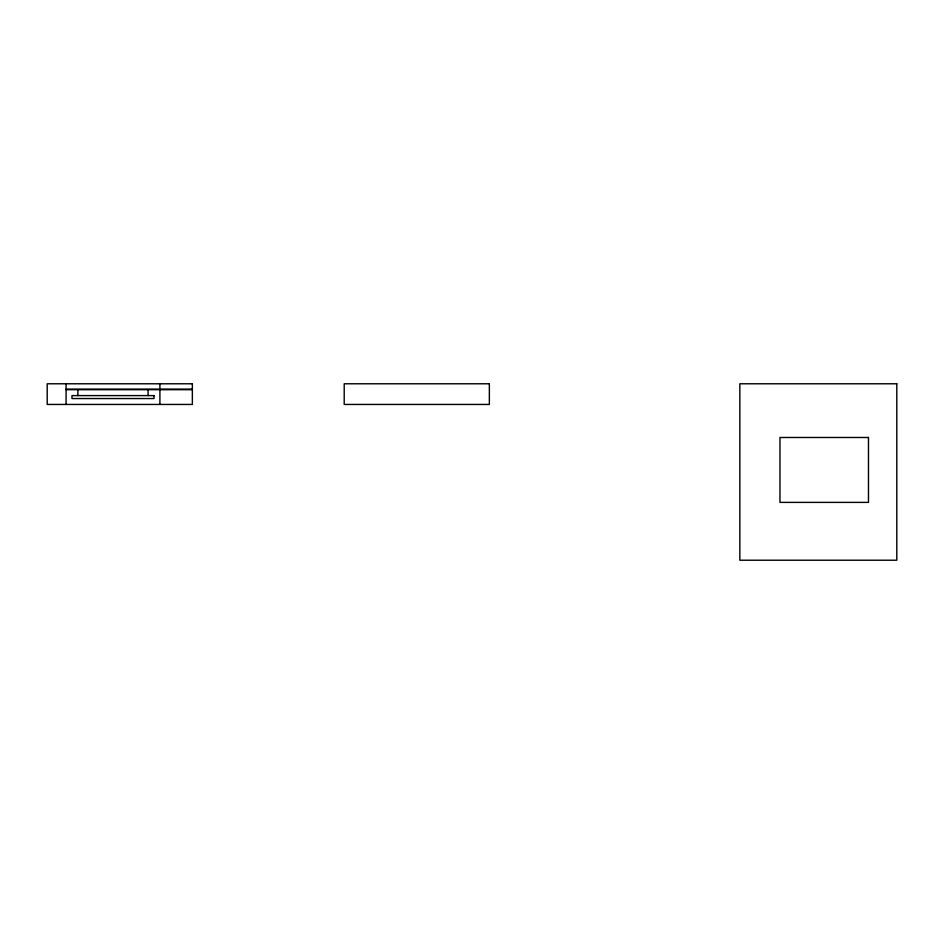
<?xml version="1.0" encoding="UTF-8"?>
<svg xmlns="http://www.w3.org/2000/svg" width="944" height="944" viewBox="0 0 944 944"><rect width="100%" height="100%" fill="white"/><g stroke="black" fill="none" stroke-linecap="round" stroke-linejoin="round"><path stroke-width="1.42" d="M66.08 389.105L192.352 389.105M66.08 389.695L192.352 389.695M159.902 383.783L159.902 404.445M148.102 389.695L148.102 395.595M77.88 389.695L77.88 395.595M66.08 383.783L66.08 404.445M192.352 383.783L47.2 383.783L47.2 404.445L192.352 404.445L192.352 383.783M489.358 383.783L344.206 383.783L344.206 404.445L489.358 404.445L489.358 383.783M896.8 383.783L739.848 383.783L739.848 560.217L896.8 560.217L896.8 383.783M154.002 395.595L71.98 395.595L71.98 398.545L154.002 398.545L154.002 395.595M868.48 437.485L779.968 437.485L779.968 502.385L868.48 502.385L868.48 437.485"/></g></svg>
